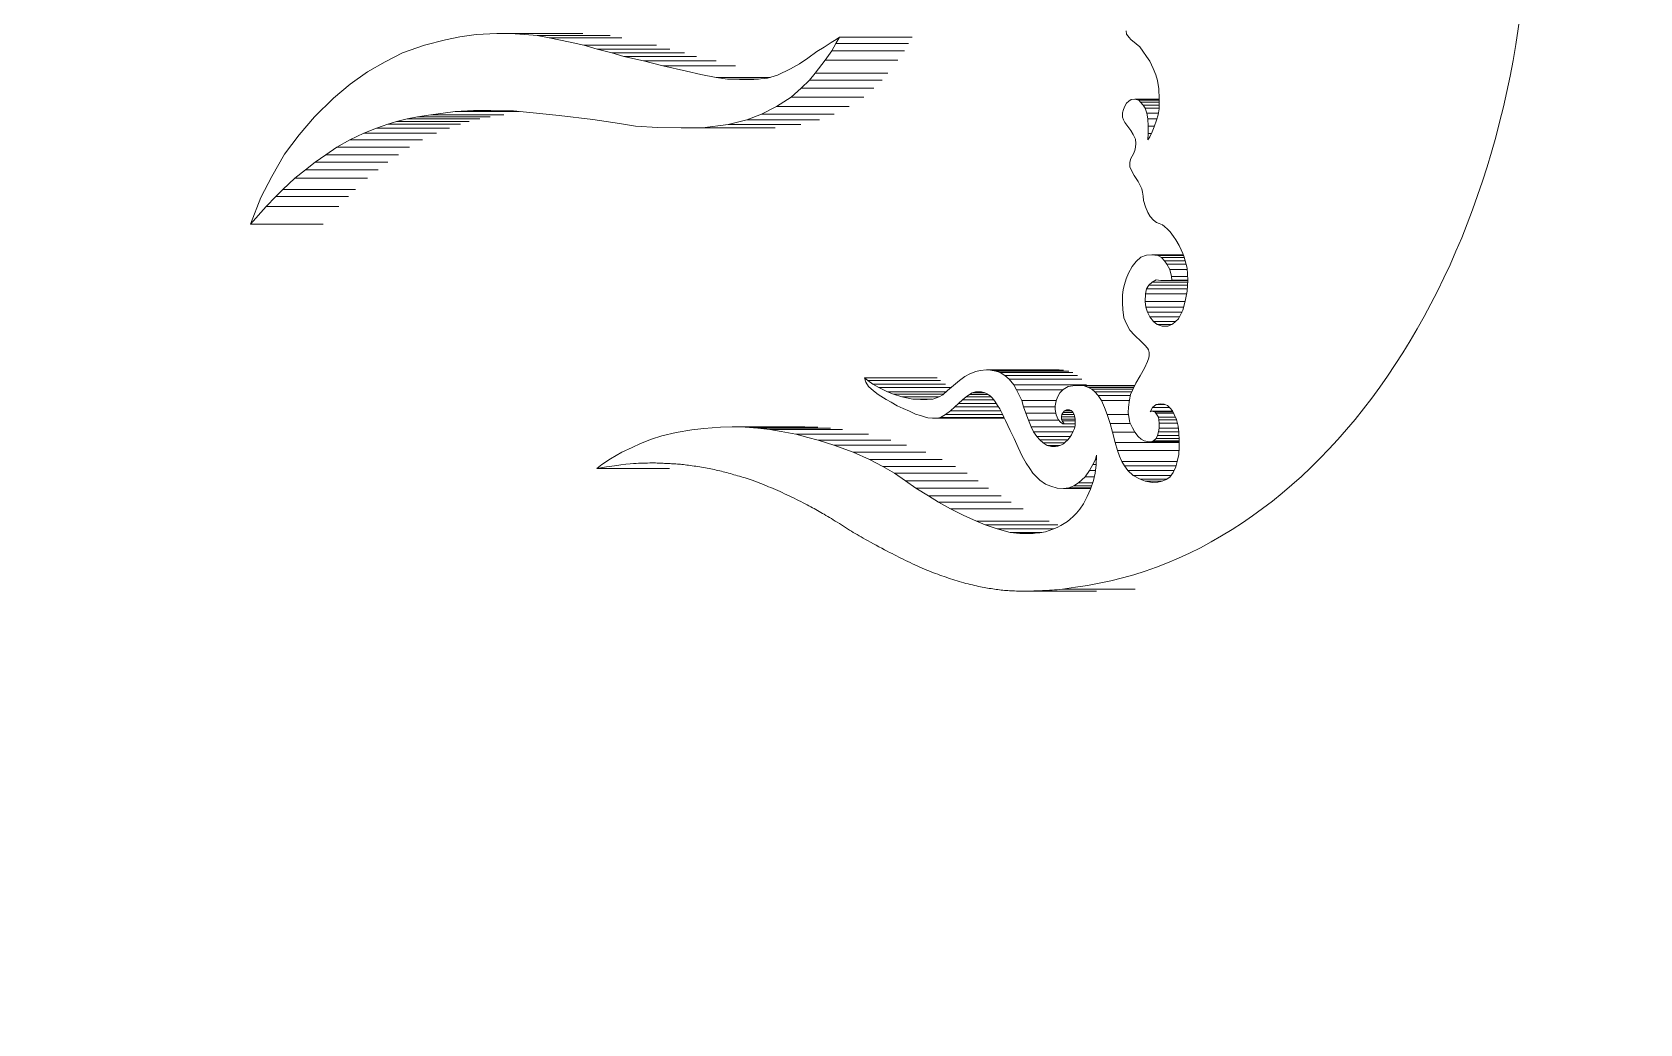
# Model space of a CAD drawing. Header units: inches. Extents: x 20 to 536, y 8 to 344.
# Drawn here: x 234.662 to 235.639, y 128.647 to 129.25 of the extents above; entities that cross this region are included whole.
import ezdxf

# ---------------------------------------------------------------- set-up
doc = ezdxf.new("R2010")
doc.units = ezdxf.units.IN
doc.header["$LTSCALE"] = 16
doc.header["$MEASUREMENT"] = 0
doc.layers.add('Visible (ANSI)', color=7, linetype='Continuous', lineweight=50)

msp = doc.modelspace()

# ---------------------------------------------------------------- linework, layer by layer
at = {"layer": 'Visible (ANSI)', "linetype": 'Continuous', "lineweight": 18}
for p, q in [((235.326903, 129.248446), (235.326812, 129.250397)), ((234.886814, 129.236943), (234.900237, 129.241606)), ((234.900237, 129.241606), (234.912893, 129.244876)), ((234.912893, 129.244876), (234.921616, 129.246663)), ((234.921616, 129.246663), (234.931596, 129.248072)), ((234.931596, 129.248072), (234.944032, 129.248725)), ((234.944032, 129.248725), (234.9522, 129.248742)), ((234.996394, 129.248742), (234.9522, 129.248742)), ((234.9522, 129.248742), (234.961238, 129.248097)), ((234.961238, 129.248097), (234.968738, 129.247559)), ((235.012932, 129.247559), (234.968738, 129.247559)), ((234.968738, 129.247559), (234.975958, 129.2462)), ((235.020152, 129.2462), (234.975958, 129.2462)), ((234.975958, 129.2462), (234.98861, 129.243446)), ((234.98861, 129.243446), (234.997082, 129.241704)), ((235.041276, 129.241704), (234.997082, 129.241704)), ((234.997082, 129.241704), (235.00508, 129.239275)), ((235.1431, 129.240382), (235.147397, 129.243314)), ((235.147397, 129.243314), (235.150358, 129.245134)), ((235.150298, 129.242743), (235.147812, 129.238261)), ((235.152464, 129.246494), (235.150298, 129.242743)), ((235.194492, 129.242743), (235.150298, 129.242743)), ((235.150358, 129.245134), (235.152464, 129.246494)), ((235.196658, 129.246494), (235.152464, 129.246494)), ((235.327714, 129.24733), (235.326903, 129.248446)), ((235.328524, 129.246317), (235.327714, 129.24733)), ((235.329682, 129.245101), (235.328524, 129.246317)), ((235.332885, 129.242526), (235.329682, 129.245101)), ((235.335013, 129.240677), (235.332885, 129.242526)), ((235.336996, 129.238034), (235.335013, 129.240677)), ((234.865453, 129.225513), (234.876131, 129.231503)), ((234.876131, 129.231503), (234.886814, 129.236943)), ((235.049274, 129.239275), (235.00508, 129.239275)), ((235.00508, 129.239275), (235.014037, 129.236999)), ((235.058231, 129.236999), (235.014037, 129.236999)), ((235.014037, 129.236999), (235.02136, 129.234828)), ((235.065555, 129.234828), (235.02136, 129.234828)), ((235.02136, 129.234828), (235.033259, 129.232076)), ((235.077453, 129.232076), (235.033259, 129.232076)), ((235.033259, 129.232076), (235.04501, 129.229038)), ((235.128085, 129.230324), (235.133241, 129.233815)), ((235.133241, 129.233815), (235.138705, 129.237721)), ((235.143845, 129.232506), (235.137694, 129.224544)), ((235.138705, 129.237721), (235.1431, 129.240382)), ((235.147812, 129.238261), (235.143845, 129.232506)), ((235.188039, 129.232506), (235.143845, 129.232506)), ((235.192006, 129.238261), (235.147812, 129.238261)), ((235.339106, 129.234874), (235.336996, 129.238034)), ((235.341093, 129.231885), (235.339106, 129.234874)), ((235.343215, 129.227429), (235.341093, 129.231885)), ((234.854985, 129.217871), (234.865453, 129.225513)), ((235.089205, 129.229038), (235.04501, 129.229038)), ((235.04501, 129.229038), (235.059358, 129.225777)), ((235.059358, 129.225777), (235.068216, 129.223906)), ((235.068216, 129.223906), (235.077397, 129.222033)), ((235.110266, 129.222033), (235.077397, 129.222033)), ((235.077397, 129.222033), (235.084325, 129.221077)), ((235.103244, 129.221077), (235.084325, 129.221077)), ((235.084325, 129.221077), (235.09163, 129.220806)), ((235.100374, 129.220834), (235.108631, 129.221532)), ((235.108631, 129.221532), (235.114763, 129.223411)), ((235.114763, 129.223411), (235.122733, 129.227237)), ((235.122733, 129.227237), (235.128085, 129.230324)), ((235.137694, 129.224544), (235.134297, 129.220456)), ((235.181888, 129.224544), (235.137694, 129.224544)), ((235.344842, 129.223568), (235.343215, 129.227429)), ((235.345854, 129.220129), (235.344842, 129.223568)), ((234.844721, 129.209407), (234.854985, 129.217871)), ((235.09163, 129.220806), (235.100374, 129.220834)), ((235.129234, 129.215508), (235.123002, 129.210066)), ((235.134297, 129.220456), (235.129234, 129.215508)), ((235.173428, 129.215508), (235.129234, 129.215508)), ((235.178492, 129.220456), (235.134297, 129.220456)), ((235.346699, 129.215179), (235.345854, 129.220129)), ((235.34688, 129.208957), (235.346699, 129.215179)), ((234.833311, 129.198163), (234.844721, 129.209407)), ((234.929981, 129.202031), (234.918732, 129.201343)), ((234.940453, 129.201991), (234.929981, 129.202031)), ((234.954194, 129.201656), (234.940453, 129.201991)), ((234.964171, 129.200778), (234.954194, 129.201656)), ((235.114175, 129.204456), (235.10506, 129.199764)), ((235.123002, 129.210066), (235.114175, 129.204456)), ((235.158369, 129.204456), (235.114175, 129.204456)), ((235.167196, 129.210066), (235.123002, 129.210066)), ((235.324621, 129.200562), (235.325091, 129.202646)), ((235.325091, 129.202646), (235.32593, 129.204563)), ((235.32593, 129.204563), (235.327076, 129.206314)), ((235.327076, 129.206314), (235.328349, 129.207635)), ((235.328349, 129.207635), (235.32987, 129.208615)), ((235.32987, 129.208615), (235.332071, 129.208829)), ((235.346877, 129.208829), (235.332071, 129.208829)), ((235.332071, 129.208829), (235.334402, 129.208181)), ((235.346863, 129.208181), (235.334402, 129.208181)), ((235.334402, 129.208181), (235.335575, 129.207079)), ((235.34684, 129.207079), (235.335575, 129.207079)), ((235.335575, 129.207079), (235.337184, 129.205206)), ((235.346801, 129.205206), (235.337184, 129.205206)), ((235.337184, 129.205206), (235.338241, 129.203411)), ((235.346763, 129.203411), (235.338241, 129.203411)), ((235.338241, 129.203411), (235.339311, 129.200318)), ((235.346175, 129.19926), (235.346753, 129.202902)), ((235.346753, 129.202902), (235.34688, 129.208957)), ((234.82385, 129.187232), (234.833311, 129.198163)), ((234.877809, 129.193569), (234.871046, 129.191193)), ((234.883188, 129.195233), (234.877809, 129.193569)), ((234.922003, 129.193569), (234.877809, 129.193569)), ((234.889539, 129.19689), (234.883188, 129.195233)), ((234.927382, 129.195233), (234.883188, 129.195233)), ((234.89581, 129.198073), (234.889539, 129.19689)), ((234.933733, 129.19689), (234.889539, 129.19689)), ((234.904091, 129.199412), (234.89581, 129.198073)), ((234.940004, 129.198073), (234.89581, 129.198073)), ((234.911537, 129.20038), (234.904091, 129.199412)), ((234.948285, 129.199412), (234.904091, 129.199412)), ((234.918732, 129.201343), (234.911537, 129.20038)), ((234.957754, 129.201343), (234.918732, 129.201343)), ((234.982013, 129.198864), (234.964171, 129.200778)), ((235.002476, 129.196407), (234.982013, 129.198864)), ((235.018748, 129.194108), (235.002476, 129.196407)), ((235.028481, 129.192515), (235.018748, 129.194108)), ((235.041939, 129.191589), (235.028481, 129.192515)), ((235.08468, 129.193346), (235.069166, 129.191388)), ((235.096129, 129.196282), (235.08468, 129.193346)), ((235.128875, 129.193346), (235.08468, 129.193346)), ((235.10506, 129.199764), (235.096129, 129.196282)), ((235.140324, 129.196282), (235.096129, 129.196282)), ((235.149254, 129.199764), (235.10506, 129.199764)), ((235.324646, 129.197882), (235.324621, 129.200562)), ((235.325089, 129.196334), (235.324646, 129.197882)), ((235.326023, 129.194622), (235.325089, 129.196334)), ((235.327819, 129.192321), (235.326023, 129.194622)), ((235.329678, 129.189848), (235.327819, 129.192321)), ((235.346343, 129.200318), (235.339311, 129.200318)), ((235.339311, 129.200318), (235.339894, 129.19687)), ((235.34547, 129.19687), (235.339894, 129.19687)), ((235.339894, 129.19687), (235.34018, 129.19238)), ((235.34018, 129.19238), (235.340161, 129.187883)), ((235.344006, 129.19238), (235.34018, 129.19238)), ((235.342659, 129.189054), (235.343856, 129.19193)), ((235.343856, 129.19193), (235.345226, 129.196043)), ((235.345226, 129.196043), (235.346175, 129.19926)), ((234.814982, 129.175484), (234.82385, 129.187232)), ((234.854694, 129.184023), (234.846861, 129.179615)), ((234.863201, 129.188088), (234.854694, 129.184023)), ((234.898888, 129.184023), (234.854694, 129.184023)), ((234.871046, 129.191193), (234.863201, 129.188088)), ((234.907395, 129.188088), (234.863201, 129.188088)), ((234.91524, 129.191193), (234.871046, 129.191193)), ((235.056265, 129.191383), (235.041939, 129.191589)), ((235.069166, 129.191388), (235.056265, 129.191383)), ((235.100459, 129.191383), (235.056265, 129.191383)), ((235.11336, 129.191388), (235.069166, 129.191388)), ((235.331049, 129.18728), (235.329678, 129.189848)), ((235.332359, 129.184538), (235.331049, 129.18728)), ((235.332629, 129.181949), (235.332359, 129.184538)), ((235.332527, 129.179699), (235.332629, 129.181949)), ((235.340161, 129.187883), (235.339952, 129.184075)), ((235.339952, 129.184075), (235.341158, 129.186)), ((235.342084, 129.187883), (235.340161, 129.187883)), ((235.341158, 129.186), (235.342659, 129.189054)), ((234.807304, 129.161829), (234.814982, 129.175484)), ((234.84018, 129.175071), (234.833689, 129.170452)), ((234.846861, 129.179615), (234.84018, 129.175071)), ((234.884374, 129.175071), (234.84018, 129.175071)), ((234.891055, 129.179615), (234.846861, 129.179615)), ((235.329108, 129.170614), (235.329715, 129.172669)), ((235.329715, 129.172669), (235.331159, 129.175523)), ((235.331159, 129.175523), (235.332118, 129.177616)), ((235.332118, 129.177616), (235.332527, 129.179699)), ((234.827783, 129.165962), (234.821381, 129.160871)), ((234.833689, 129.170452), (234.827783, 129.165962)), ((234.871977, 129.165962), (234.827783, 129.165962)), ((234.877883, 129.170452), (234.833689, 129.170452)), ((235.328928, 129.16918), (235.329108, 129.170614)), ((235.329039, 129.167616), (235.328928, 129.16918)), ((235.329534, 129.166263), (235.329039, 129.167616)), ((235.331618, 129.162486), (235.329534, 129.166263)), ((235.334043, 129.158826), (235.331618, 129.162486)), ((234.800593, 129.149018), (234.807304, 129.161829)), ((234.813968, 129.153944), (234.809735, 129.149723)), ((234.821381, 129.160871), (234.813968, 129.153944)), ((234.858162, 129.153944), (234.813968, 129.153944)), ((234.865575, 129.160871), (234.821381, 129.160871)), ((235.335327, 129.156357), (235.334043, 129.158826)), ((235.336219, 129.154335), (235.335327, 129.156357)), ((235.336808, 129.152361), (235.336219, 129.154335)), ((234.794303, 129.132907), (234.800593, 129.149018)), ((234.803845, 129.143576), (234.794303, 129.132907)), ((234.809735, 129.149723), (234.803845, 129.143576)), ((234.84804, 129.143576), (234.803845, 129.143576)), ((234.85393, 129.149723), (234.809735, 129.149723)), ((235.33702, 129.149928), (235.336808, 129.152361)), ((235.337387, 129.147253), (235.33702, 129.149928)), ((235.338528, 129.143353), (235.337387, 129.147253)), ((235.340018, 129.140033), (235.338528, 129.143353)), ((235.341378, 129.137483), (235.340018, 129.140033)), ((235.343405, 129.135203), (235.341378, 129.137483)), ((235.345239, 129.13395), (235.343405, 129.135203)), ((235.346835, 129.133264), (235.345239, 129.13395)), ((235.348787, 129.132357), (235.346835, 129.133264)), ((234.838497, 129.132907), (234.794303, 129.132907)), ((235.350133, 129.131352), (235.348787, 129.132357)), ((235.35191, 129.12984), (235.350133, 129.131352)), ((235.353566, 129.128154), (235.35191, 129.12984)), ((235.355475, 129.125443), (235.353566, 129.128154)), ((235.356954, 129.123238), (235.355475, 129.125443)), ((235.358929, 129.119927), (235.356954, 129.123238)), ((235.335727, 129.112778), (235.339137, 129.114051)), ((235.339137, 129.114051), (235.342425, 129.114299)), ((235.361449, 129.114299), (235.342425, 129.114299)), ((235.342425, 129.114299), (235.345985, 129.113714)), ((235.361639, 129.113714), (235.345985, 129.113714)), ((235.345985, 129.113714), (235.348233, 129.112548)), ((235.36023, 129.117205), (235.358929, 129.119927)), ((235.361223, 129.114991), (235.36023, 129.117205)), ((235.361974, 129.112687), (235.361223, 129.114991)), ((235.32825, 129.103061), (235.330449, 129.107194)), ((235.330449, 129.107194), (235.332922, 129.110122)), ((235.332922, 129.110122), (235.335727, 129.112778)), ((235.362013, 129.112548), (235.348233, 129.112548)), ((235.348233, 129.112548), (235.350094, 129.11063)), ((235.362543, 129.11063), (235.350094, 129.11063)), ((235.350094, 129.11063), (235.351562, 129.108519)), ((235.363126, 129.108519), (235.351562, 129.108519)), ((235.351562, 129.108519), (235.353236, 129.105389)), ((235.363863, 129.105389), (235.353236, 129.105389)), ((235.353236, 129.105389), (235.354366, 129.101109)), ((235.363812, 129.106036), (235.361974, 129.112687)), ((235.364365, 129.098904), (235.363812, 129.106036)), ((235.325052, 129.093145), (235.325814, 129.096135)), ((235.325814, 129.096135), (235.326834, 129.099594)), ((235.326834, 129.099594), (235.32825, 129.103061)), ((235.340477, 129.095675), (235.339135, 129.093589)), ((235.3425, 129.097636), (235.340477, 129.095675)), ((235.364167, 129.095675), (235.340477, 129.095675)), ((235.345015, 129.098919), (235.3425, 129.097636)), ((235.364287, 129.097636), (235.3425, 129.097636)), ((235.347934, 129.098699), (235.345015, 129.098919)), ((235.348325, 129.098609), (235.347934, 129.098699)), ((235.354458, 129.098724), (235.348325, 129.098609)), ((235.364347, 129.098609), (235.348325, 129.098609)), ((235.364194, 129.101109), (235.354366, 129.101109)), ((235.354366, 129.101109), (235.354458, 129.098724)), ((235.364354, 129.098724), (235.354458, 129.098724)), ((235.363943, 129.092028), (235.364365, 129.098904)), ((235.324535, 129.084756), (235.324593, 129.089591)), ((235.324674, 129.08095), (235.324535, 129.084756)), ((235.324593, 129.089591), (235.325052, 129.093145)), ((235.338483, 129.090555), (235.338235, 129.085881)), ((235.362586, 129.085881), (235.338235, 129.085881)), ((235.338235, 129.085881), (235.338753, 129.082457)), ((235.339135, 129.093589), (235.338483, 129.090555)), ((235.363619, 129.090555), (235.338483, 129.090555)), ((235.364039, 129.093589), (235.339135, 129.093589)), ((235.361329, 129.080579), (235.362638, 129.086098)), ((235.362638, 129.086098), (235.363943, 129.092028)), ((235.325396, 129.075873), (235.324674, 129.08095)), ((235.326934, 129.072166), (235.325396, 129.075873)), ((235.361774, 129.082457), (235.338753, 129.082457)), ((235.338753, 129.082457), (235.339753, 129.079454)), ((235.36074, 129.079454), (235.339753, 129.079454)), ((235.339753, 129.079454), (235.34124, 129.07646)), ((235.359175, 129.07646), (235.34124, 129.07646)), ((235.34124, 129.07646), (235.343308, 129.073614)), ((235.354891, 129.072045), (235.358555, 129.075273)), ((235.358555, 129.075273), (235.361329, 129.080579)), ((235.329043, 129.06847), (235.326934, 129.072166)), ((235.331819, 129.065372), (235.329043, 129.06847)), ((235.336058, 129.061395), (235.331819, 129.065372)), ((235.356672, 129.073614), (235.343308, 129.073614)), ((235.343308, 129.073614), (235.345657, 129.071872)), ((235.354514, 129.071872), (235.345657, 129.071872)), ((235.345657, 129.071872), (235.348681, 129.07083)), ((235.352244, 129.07083), (235.348681, 129.07083)), ((235.348681, 129.07083), (235.352084, 129.070757)), ((235.352084, 129.070757), (235.354891, 129.072045)), ((235.338047, 129.059381), (235.336058, 129.061395)), ((235.339724, 129.057435), (235.338047, 129.059381)), ((235.340408, 129.056422), (235.339724, 129.057435)), ((235.340734, 129.054817), (235.340408, 129.056422)), ((235.340803, 129.052914), (235.340734, 129.054817)), ((235.335337, 129.040602), (235.337865, 129.04522)), ((235.337865, 129.04522), (235.339695, 129.04945)), ((235.339695, 129.04945), (235.340505, 129.05159)), ((235.340505, 129.05159), (235.340803, 129.052914)), ((235.168557, 129.036743), (235.167721, 129.039334)), ((235.211915, 129.039334), (235.167721, 129.039334)), ((235.167721, 129.039334), (235.169767, 129.037758)), ((235.170184, 129.034214), (235.168557, 129.036743)), ((235.213961, 129.037758), (235.169767, 129.037758)), ((235.169767, 129.037758), (235.172835, 129.035662)), ((235.217029, 129.035662), (235.172835, 129.035662)), ((235.172835, 129.035662), (235.176411, 129.033486)), ((235.221789, 129.034866), (235.225445, 129.037716)), ((235.225445, 129.037716), (235.228597, 129.040197)), ((235.228597, 129.040197), (235.23182, 129.041782)), ((235.23182, 129.041782), (235.235443, 129.043373)), ((235.235443, 129.043373), (235.238104, 129.043961)), ((235.238104, 129.043961), (235.241848, 129.044211)), ((235.286042, 129.044211), (235.241848, 129.044211)), ((235.241848, 129.044211), (235.244389, 129.044079)), ((235.288583, 129.044079), (235.244389, 129.044079)), ((235.244389, 129.044079), (235.247633, 129.043512)), ((235.291827, 129.043512), (235.247633, 129.043512)), ((235.247633, 129.043512), (235.250117, 129.042661)), ((235.294311, 129.042661), (235.250117, 129.042661)), ((235.250117, 129.042661), (235.252991, 129.040831)), ((235.297185, 129.040831), (235.252991, 129.040831)), ((235.252991, 129.040831), (235.255552, 129.038547)), ((235.299747, 129.038547), (235.255552, 129.038547)), ((235.255552, 129.038547), (235.258378, 129.035101)), ((235.330851, 129.032432), (235.332559, 129.036097)), ((235.332559, 129.036097), (235.335337, 129.040602)), ((235.173135, 129.03161), (235.170184, 129.034214)), ((235.17605, 129.029203), (235.173135, 129.03161)), ((235.180781, 129.026338), (235.17605, 129.029203)), ((235.2202, 129.033486), (235.176411, 129.033486)), ((235.176411, 129.033486), (235.181656, 129.030976)), ((235.183793, 129.024671), (235.180781, 129.026338)), ((235.21735, 129.030976), (235.181656, 129.030976)), ((235.181656, 129.030976), (235.185289, 129.029429)), ((235.215652, 129.029429), (235.185289, 129.029429)), ((235.185289, 129.029429), (235.190447, 129.027821)), ((235.212889, 129.027821), (235.190447, 129.027821)), ((235.190447, 129.027821), (235.196999, 129.026509)), ((235.208742, 129.026509), (235.196999, 129.026509)), ((235.196999, 129.026509), (235.201785, 129.026239)), ((235.205843, 129.026239), (235.201785, 129.026239)), ((235.201785, 129.026239), (235.205658, 129.026221)), ((235.205658, 129.026221), (235.209274, 129.026558)), ((235.209274, 129.026558), (235.213071, 129.027885)), ((235.213071, 129.027885), (235.215282, 129.029093)), ((235.215282, 129.029093), (235.218199, 129.031749)), ((235.218199, 129.031749), (235.221789, 129.034866)), ((235.227333, 129.025962), (235.224915, 129.02375)), ((235.229579, 129.027924), (235.227333, 129.025962)), ((235.246258, 129.025962), (235.227333, 129.025962)), ((235.23153, 129.029402), (235.229579, 129.027924)), ((235.244627, 129.027924), (235.229579, 129.027924)), ((235.233159, 129.03027), (235.23153, 129.029402)), ((235.242572, 129.029402), (235.23153, 129.029402)), ((235.235105, 129.030848), (235.233159, 129.03027)), ((235.240986, 129.03027), (235.233159, 129.03027)), ((235.236986, 129.030981), (235.235105, 129.030848)), ((235.238758, 129.030848), (235.235105, 129.030848)), ((235.238659, 129.030865), (235.236986, 129.030981)), ((235.240439, 129.030554), (235.238659, 129.030865)), ((235.242085, 129.029698), (235.240439, 129.030554)), ((235.244134, 129.028453), (235.242085, 129.029698)), ((235.24526, 129.027244), (235.244134, 129.028453)), ((235.246847, 129.025206), (235.24526, 129.027244)), ((235.302573, 129.035101), (235.258378, 129.035101)), ((235.258378, 129.035101), (235.260143, 129.032228)), ((235.28833, 129.032228), (235.260143, 129.032228)), ((235.260143, 129.032228), (235.261762, 129.028849)), ((235.261762, 129.028849), (235.263317, 129.025559)), ((235.284226, 129.025559), (235.263317, 129.025559)), ((235.263317, 129.025559), (235.264368, 129.021811)), ((235.284189, 129.025459), (235.285041, 129.027739)), ((235.285041, 129.027739), (235.286547, 129.030237)), ((235.286547, 129.030237), (235.288421, 129.03233)), ((235.288421, 129.03233), (235.291609, 129.034139)), ((235.291609, 129.034139), (235.295828, 129.034733)), ((235.331923, 129.034733), (235.295828, 129.034733)), ((235.295828, 129.034733), (235.301219, 129.034525)), ((235.331827, 129.034525), (235.301219, 129.034525)), ((235.301219, 129.034525), (235.30385, 129.033545)), ((235.33137, 129.033545), (235.30385, 129.033545)), ((235.30385, 129.033545), (235.3059, 129.032452)), ((235.330861, 129.032452), (235.3059, 129.032452)), ((235.3059, 129.032452), (235.307736, 129.03084)), ((235.330136, 129.03084), (235.307736, 129.03084)), ((235.307736, 129.03084), (235.309723, 129.028613)), ((235.329302, 129.028613), (235.309723, 129.028613)), ((235.309723, 129.028613), (235.311864, 129.025566)), ((235.32866, 129.025566), (235.311864, 129.025566)), ((235.311864, 129.025566), (235.313578, 129.021379)), ((235.328149, 129.021521), (235.328719, 129.026032)), ((235.328719, 129.026032), (235.32947, 129.029359)), ((235.32947, 129.029359), (235.330851, 129.032432)), ((235.18762, 129.022457), (235.183793, 129.024671)), ((235.191225, 129.020801), (235.18762, 129.022457)), ((235.194969, 129.019099), (235.191225, 129.020801)), ((235.198608, 129.017444), (235.194969, 129.019099)), ((235.201694, 129.016468), (235.198608, 129.017444)), ((235.204106, 129.015627), (235.201694, 129.016468)), ((235.21702, 129.0171), (235.21383, 129.015415)), ((235.219938, 129.019374), (235.21702, 129.0171)), ((235.251689, 129.0171), (235.21702, 129.0171)), ((235.222529, 129.021786), (235.219938, 129.019374)), ((235.250581, 129.019374), (235.219938, 129.019374)), ((235.224915, 129.02375), (235.222529, 129.021786)), ((235.249158, 129.021786), (235.222529, 129.021786)), ((235.247825, 129.02375), (235.224915, 129.02375)), ((235.248579, 129.022629), (235.246847, 129.025206)), ((235.25, 129.020562), (235.248579, 129.022629)), ((235.251385, 129.017732), (235.25, 129.020562)), ((235.252416, 129.015586), (235.251385, 129.017732)), ((235.283673, 129.021811), (235.264368, 129.021811)), ((235.264368, 129.021811), (235.265737, 129.017979)), ((235.283943, 129.017979), (235.265737, 129.017979)), ((235.265737, 129.017979), (235.267366, 129.013614)), ((235.283583, 129.020097), (235.283707, 129.022466)), ((235.284123, 129.016917), (235.283583, 129.020097)), ((235.283707, 129.022466), (235.284189, 129.025459)), ((235.285387, 129.014162), (235.284123, 129.016917)), ((235.287484, 129.015793), (235.287458, 129.014335)), ((235.287749, 129.017144), (235.287484, 129.015793)), ((235.295595, 129.015793), (235.287484, 129.015793)), ((235.288491, 129.018447), (235.287749, 129.017144)), ((235.295118, 129.017144), (235.287749, 129.017144)), ((235.289355, 129.019417), (235.288491, 129.018447)), ((235.294432, 129.018447), (235.288491, 129.018447)), ((235.29058, 129.019944), (235.289355, 129.019417)), ((235.293441, 129.019417), (235.289355, 129.019417)), ((235.292167, 129.019974), (235.29058, 129.019944)), ((235.29224, 129.019944), (235.29058, 129.019944)), ((235.293362, 129.019492), (235.292167, 129.019974)), ((235.294403, 129.018502), (235.293362, 129.019492)), ((235.29509, 129.017225), (235.294403, 129.018502)), ((235.29566, 129.01561), (235.29509, 129.017225)), ((235.313578, 129.021379), (235.315315, 129.017155)), ((235.328221, 129.017155), (235.315315, 129.017155)), ((235.315315, 129.017155), (235.317042, 129.011631)), ((235.328095, 129.018462), (235.328149, 129.021521)), ((235.328367, 129.015639), (235.328095, 129.018462)), ((235.342727, 129.021488), (235.341452, 129.018795)), ((235.341452, 129.018795), (235.342266, 129.019098)), ((235.355119, 129.019098), (235.342266, 129.019098)), ((235.342266, 129.019098), (235.343287, 129.01906)), ((235.345046, 129.023273), (235.342727, 129.021488)), ((235.353074, 129.021488), (235.342727, 129.021488)), ((235.355137, 129.01906), (235.343287, 129.01906)), ((235.343287, 129.01906), (235.344189, 129.01873)), ((235.35529, 129.01873), (235.344189, 129.01873)), ((235.344189, 129.01873), (235.34485, 129.017877)), ((235.355688, 129.017877), (235.34485, 129.017877)), ((235.34485, 129.017877), (235.345555, 129.016736)), ((235.347377, 129.023684), (235.345046, 129.023273)), ((235.350329, 129.023273), (235.345046, 129.023273)), ((235.345555, 129.016736), (235.346343, 129.015424)), ((235.349909, 129.023456), (235.347377, 129.023684)), ((235.351929, 129.022577), (235.349909, 129.023456)), ((235.353631, 129.020959), (235.351929, 129.022577)), ((235.355008, 129.019335), (235.353631, 129.020959)), ((235.356067, 129.017063), (235.355008, 129.019335)), ((235.357327, 129.014154), (235.356067, 129.017063)), ((235.044466, 129.004091), (235.053107, 129.006177)), ((235.053107, 129.006177), (235.06263, 129.007731)), ((235.06263, 129.007731), (235.06992, 129.008555)), ((235.06992, 129.008555), (235.08018, 129.009432)), ((235.08018, 129.009432), (235.087185, 129.009563)), ((235.13138, 129.009563), (235.087185, 129.009563)), ((235.087185, 129.009563), (235.095166, 129.009438)), ((235.13936, 129.009438), (235.095166, 129.009438)), ((235.095166, 129.009438), (235.102859, 129.008894)), ((235.147053, 129.008894), (235.102859, 129.008894)), ((235.102859, 129.008894), (235.110167, 129.007931)), ((235.154361, 129.007931), (235.110167, 129.007931)), ((235.110167, 129.007931), (235.116989, 129.006821)), ((235.116989, 129.006821), (235.125912, 129.005184)), ((235.206166, 129.015173), (235.204106, 129.015627)), ((235.208922, 129.01488), (235.206166, 129.015173)), ((235.211813, 129.014984), (235.208922, 129.01488)), ((235.252727, 129.01488), (235.208922, 129.01488)), ((235.21383, 129.015415), (235.211813, 129.014984)), ((235.252681, 129.014984), (235.211813, 129.014984)), ((235.252491, 129.015415), (235.21383, 129.015415)), ((235.253341, 129.013486), (235.252416, 129.015586)), ((235.256262, 129.007462), (235.253341, 129.013486)), ((235.258593, 129.002543), (235.256262, 129.007462)), ((235.285832, 129.013614), (235.267366, 129.013614)), ((235.267366, 129.013614), (235.268926, 129.009696)), ((235.295583, 129.009696), (235.268926, 129.009696)), ((235.268926, 129.009696), (235.270415, 129.006674)), ((235.294491, 129.006674), (235.270415, 129.006674)), ((235.270415, 129.006674), (235.272474, 129.003752)), ((235.286787, 129.012439), (235.285387, 129.014162)), ((235.288252, 129.011541), (235.286787, 129.012439)), ((235.295769, 129.014335), (235.287458, 129.014335)), ((235.287458, 129.014335), (235.287905, 129.013222)), ((235.295819, 129.013222), (235.287905, 129.013222)), ((235.287905, 129.013222), (235.289119, 129.011555)), ((235.288323, 129.01154), (235.288252, 129.011541)), ((235.289119, 129.011555), (235.288323, 129.01154)), ((235.295815, 129.01154), (235.288323, 129.01154)), ((235.295816, 129.011555), (235.289119, 129.011555)), ((235.29354, 129.004749), (235.29463, 129.006956)), ((235.29463, 129.006956), (235.295368, 129.008708)), ((235.295368, 129.008708), (235.295748, 129.010453)), ((235.295794, 129.014042), (235.29566, 129.01561)), ((235.295748, 129.010453), (235.295851, 129.012137)), ((235.295851, 129.012137), (235.295794, 129.014042)), ((235.329341, 129.011631), (235.317042, 129.011631)), ((235.317042, 129.011631), (235.318476, 129.006307)), ((235.332201, 129.006307), (235.318476, 129.006307)), ((235.318476, 129.006307), (235.320008, 129.000045)), ((235.329053, 129.012229), (235.328367, 129.015639)), ((235.330594, 129.009027), (235.329053, 129.012229)), ((235.332129, 129.006401), (235.330594, 129.009027)), ((235.334156, 129.003727), (235.332129, 129.006401)), ((235.346427, 129.00654), (235.345752, 129.004392)), ((235.356777, 129.015424), (235.346343, 129.015424)), ((235.346343, 129.015424), (235.346684, 129.013988)), ((235.346774, 129.008739), (235.346427, 129.00654)), ((235.358819, 129.00654), (235.346427, 129.00654)), ((235.357369, 129.013988), (235.346684, 129.013988)), ((235.346684, 129.013988), (235.346908, 129.0118)), ((235.346908, 129.0118), (235.346774, 129.008739)), ((235.358525, 129.008739), (235.346774, 129.008739)), ((235.35792, 129.0118), (235.346908, 129.0118)), ((235.358338, 129.01014), (235.357327, 129.014154)), ((235.358826, 129.006483), (235.358338, 129.01014)), ((235.359071, 129.001171), (235.358826, 129.006483)), ((235.020035, 128.994284), (235.026333, 128.997151)), ((235.026333, 128.997151), (235.031565, 128.999587)), ((235.031565, 128.999587), (235.038257, 129.002049)), ((235.038257, 129.002049), (235.044466, 129.004091)), ((235.170106, 129.005184), (235.125912, 129.005184)), ((235.125912, 129.005184), (235.133132, 129.003119)), ((235.133132, 129.003119), (235.139473, 129.00145)), ((235.183667, 129.00145), (235.139473, 129.00145)), ((235.139473, 129.00145), (235.148941, 128.998465)), ((235.193135, 128.998465), (235.148941, 128.998465)), ((235.148941, 128.998465), (235.160852, 128.994288)), ((235.261043, 128.996996), (235.258593, 129.002543)), ((235.263606, 128.991903), (235.261043, 128.996996)), ((235.292807, 129.003752), (235.272474, 129.003752)), ((235.272474, 129.003752), (235.274207, 129.001721)), ((235.291192, 129.001721), (235.274207, 129.001721)), ((235.274207, 129.001721), (235.276362, 128.999886)), ((235.289301, 128.999886), (235.276362, 128.999886)), ((235.276362, 128.999886), (235.278719, 128.998248)), ((235.286513, 128.998248), (235.278719, 128.998248)), ((235.278719, 128.998248), (235.281303, 128.997735)), ((235.283847, 128.997735), (235.281303, 128.997735)), ((235.281303, 128.997735), (235.28301, 128.997655)), ((235.28301, 128.997655), (235.285191, 128.997864)), ((235.285191, 128.997864), (235.287051, 128.998404)), ((235.287051, 128.998404), (235.288749, 128.999333)), ((235.288749, 128.999333), (235.289889, 129.000475)), ((235.289889, 129.000475), (235.291108, 129.00162)), ((235.291108, 129.00162), (235.292286, 129.003043)), ((235.292286, 129.003043), (235.29354, 129.004749)), ((235.359064, 129.000045), (235.320008, 129.000045)), ((235.320008, 129.000045), (235.321415, 128.995305)), ((235.335849, 129.002245), (235.334156, 129.003727)), ((235.337697, 129.001126), (235.335849, 129.002245)), ((235.339662, 129.000643), (235.337697, 129.001126)), ((235.341745, 129.000625), (235.339662, 129.000643)), ((235.343455, 129.001118), (235.341745, 129.000625)), ((235.359067, 129.000625), (235.341745, 129.000625)), ((235.344953, 129.002589), (235.343455, 129.001118)), ((235.35907, 129.001118), (235.343455, 129.001118)), ((235.345752, 129.004392), (235.344953, 129.002589)), ((235.359005, 129.002589), (235.344953, 129.002589)), ((235.358923, 129.004392), (235.345752, 129.004392)), ((235.358758, 128.99288), (235.359044, 128.997046)), ((235.359044, 128.997046), (235.359071, 129.001171)), ((235.005014, 128.984362), (235.008008, 128.986756)), ((235.008008, 128.986756), (235.01323, 128.990291)), ((235.01323, 128.990291), (235.020035, 128.994284)), ((235.019506, 128.986482), (235.01563, 128.985956)), ((235.02262, 128.986863), (235.019506, 128.986482)), ((235.025115, 128.987127), (235.02262, 128.986863)), ((235.027136, 128.9873), (235.025115, 128.987127)), ((235.028826, 128.987409), (235.027136, 128.9873)), ((235.03033, 128.987482), (235.028826, 128.987409)), ((235.031767, 128.98754), (235.03033, 128.987482)), ((235.03316, 128.987589), (235.031767, 128.98754)), ((235.034508, 128.987627), (235.03316, 128.987589)), ((235.035808, 128.987656), (235.034508, 128.987627)), ((235.03706, 128.987675), (235.035808, 128.987656)), ((235.038262, 128.987684), (235.03706, 128.987675)), ((235.039412, 128.987683), (235.038262, 128.987684)), ((235.040508, 128.987672), (235.039412, 128.987683)), ((235.041551, 128.987652), (235.040508, 128.987672)), ((235.042545, 128.987623), (235.041551, 128.987652)), ((235.043498, 128.987587), (235.042545, 128.987623)), ((235.044415, 128.987546), (235.043498, 128.987587)), ((235.045303, 128.987501), (235.044415, 128.987546)), ((235.04617, 128.987455), (235.045303, 128.987501)), ((235.047021, 128.987408), (235.04617, 128.987455)), ((235.047864, 128.987363), (235.047021, 128.987408)), ((235.048703, 128.98732), (235.047864, 128.987363)), ((235.049544, 128.987278), (235.048703, 128.98732)), ((235.050389, 128.987235), (235.049544, 128.987278)), ((235.051242, 128.98719), (235.050389, 128.987235)), ((235.052105, 128.987141), (235.051242, 128.98719)), ((235.052982, 128.987085), (235.052105, 128.987141)), ((235.053876, 128.987022), (235.052982, 128.987085)), ((235.05479, 128.986949), (235.053876, 128.987022)), ((235.055727, 128.986865), (235.05479, 128.986949)), ((235.056688, 128.986769), (235.055727, 128.986865)), ((235.057671, 128.986663), (235.056688, 128.986769)), ((235.058677, 128.986546), (235.057671, 128.986663)), ((235.059705, 128.986419), (235.058677, 128.986546)), ((235.060755, 128.986283), (235.059705, 128.986419)), ((235.205046, 128.994288), (235.160852, 128.994288)), ((235.160852, 128.994288), (235.170661, 128.989758)), ((235.214855, 128.989758), (235.170661, 128.989758)), ((235.170661, 128.989758), (235.178778, 128.985511)), ((235.266044, 128.987538), (235.263606, 128.991903)), ((235.268138, 128.984269), (235.266044, 128.987538)), ((235.306513, 128.986756), (235.304438, 128.98318)), ((235.308065, 128.989825), (235.306513, 128.986756)), ((235.308512, 128.986756), (235.306513, 128.986756)), ((235.307866, 128.981498), (235.308505, 128.986495)), ((235.308656, 128.992442), (235.308065, 128.989825)), ((235.308589, 128.989825), (235.308065, 128.989825)), ((235.308505, 128.986495), (235.308656, 128.992442)), ((235.358925, 128.995305), (235.321415, 128.995305)), ((235.321415, 128.995305), (235.32281, 128.991848)), ((235.32281, 128.991848), (235.324204, 128.988483)), ((235.357871, 128.988483), (235.324204, 128.988483)), ((235.324204, 128.988483), (235.325784, 128.985946)), ((235.357013, 128.985331), (235.357891, 128.988555)), ((235.357891, 128.988555), (235.358758, 128.99288)), ((235.010848, 128.985258), (235.005014, 128.984362)), ((235.049208, 128.984362), (235.005014, 128.984362)), ((235.01563, 128.985956), (235.010848, 128.985258)), ((235.061827, 128.986137), (235.060755, 128.986283)), ((235.062921, 128.985982), (235.061827, 128.986137)), ((235.064035, 128.985819), (235.062921, 128.985982)), ((235.065166, 128.985648), (235.064035, 128.985819)), ((235.066309, 128.985469), (235.065166, 128.985648)), ((235.067458, 128.985284), (235.066309, 128.985469)), ((235.06861, 128.985093), (235.067458, 128.985284)), ((235.069759, 128.984897), (235.06861, 128.985093)), ((235.0709, 128.984696), (235.069759, 128.984897)), ((235.07203, 128.984491), (235.0709, 128.984696)), ((235.073143, 128.984282), (235.07203, 128.984491)), ((235.074243, 128.984069), (235.073143, 128.984282)), ((235.075331, 128.983851), (235.074243, 128.984069)), ((235.07641, 128.983626), (235.075331, 128.983851)), ((235.077482, 128.983393), (235.07641, 128.983626)), ((235.078551, 128.983152), (235.077482, 128.983393)), ((235.079619, 128.982901), (235.078551, 128.983152)), ((235.080689, 128.982639), (235.079619, 128.982901)), ((235.081763, 128.982366), (235.080689, 128.982639)), ((235.082841, 128.982082), (235.081763, 128.982366)), ((235.083924, 128.98179), (235.082841, 128.982082)), ((235.085012, 128.981489), (235.083924, 128.98179)), ((235.086106, 128.981184), (235.085012, 128.981489)), ((235.087205, 128.980873), (235.086106, 128.981184)), ((235.08831, 128.98056), (235.087205, 128.980873)), ((235.089421, 128.980246), (235.08831, 128.98056)), ((235.090539, 128.97993), (235.089421, 128.980246)), ((235.091666, 128.979611), (235.090539, 128.97993)), ((235.092805, 128.979285), (235.091666, 128.979611)), ((235.093958, 128.978948), (235.092805, 128.979285)), ((235.095128, 128.978596), (235.093958, 128.978948)), ((235.096318, 128.978226), (235.095128, 128.978596)), ((235.097531, 128.977834), (235.096318, 128.978226)), ((235.098769, 128.977416), (235.097531, 128.977834)), ((235.100033, 128.97697), (235.098769, 128.977416)), ((235.101322, 128.976497), (235.100033, 128.97697)), ((235.222972, 128.985511), (235.178778, 128.985511)), ((235.178778, 128.985511), (235.185822, 128.981518)), ((235.230016, 128.981518), (235.185822, 128.981518)), ((235.185822, 128.981518), (235.192678, 128.976834)), ((235.236872, 128.976834), (235.192678, 128.976834)), ((235.192678, 128.976834), (235.19885, 128.972412)), ((235.270115, 128.98147), (235.268138, 128.984269)), ((235.274331, 128.977176), (235.270115, 128.98147)), ((235.277799, 128.974858), (235.274331, 128.977176)), ((235.301796, 128.979283), (235.297819, 128.975543)), ((235.304438, 128.98318), (235.301796, 128.979283)), ((235.307399, 128.979283), (235.301796, 128.979283)), ((235.308081, 128.98318), (235.304438, 128.98318)), ((235.305118, 128.971786), (235.306927, 128.977049)), ((235.306927, 128.977049), (235.307866, 128.981498)), ((235.35718, 128.985946), (235.325784, 128.985946)), ((235.325784, 128.985946), (235.327693, 128.983048)), ((235.35598, 128.983048), (235.327693, 128.983048)), ((235.327693, 128.983048), (235.331048, 128.979987)), ((235.354031, 128.979987), (235.331048, 128.979987)), ((235.331048, 128.979987), (235.335221, 128.977773)), ((235.351285, 128.977773), (235.335221, 128.977773)), ((235.335221, 128.977773), (235.338281, 128.976548)), ((235.348726, 128.97656), (235.35118, 128.977706)), ((235.35118, 128.977706), (235.353373, 128.979122)), ((235.353373, 128.979122), (235.355424, 128.981818)), ((235.355424, 128.981818), (235.357013, 128.985331)), ((235.102633, 128.976), (235.101322, 128.976497)), ((235.103962, 128.975483), (235.102633, 128.976)), ((235.105306, 128.974949), (235.103962, 128.975483)), ((235.106661, 128.974399), (235.105306, 128.974949)), ((235.108026, 128.973838), (235.106661, 128.974399)), ((235.109395, 128.973268), (235.108026, 128.973838)), ((235.110768, 128.972691), (235.109395, 128.973268)), ((235.112144, 128.972106), (235.110768, 128.972691)), ((235.113524, 128.971513), (235.112144, 128.972106)), ((235.11491, 128.970909), (235.113524, 128.971513)), ((235.116303, 128.970292), (235.11491, 128.970909)), ((235.117705, 128.969661), (235.116303, 128.970292)), ((235.119116, 128.969015), (235.117705, 128.969661)), ((235.120537, 128.968352), (235.119116, 128.969015)), ((235.121968, 128.967672), (235.120537, 128.968352)), ((235.123402, 128.966978), (235.121968, 128.967672)), ((235.12483, 128.966277), (235.123402, 128.966978)), ((235.243044, 128.972412), (235.19885, 128.972412)), ((235.19885, 128.972412), (235.206629, 128.967716)), ((235.250823, 128.967716), (235.206629, 128.967716)), ((235.206629, 128.967716), (235.212602, 128.96384)), ((235.281062, 128.973492), (235.277799, 128.974858)), ((235.284761, 128.972444), (235.281062, 128.973492)), ((235.288629, 128.972082), (235.284761, 128.972444)), ((235.29183, 128.972638), (235.288629, 128.972082)), ((235.30522, 128.972082), (235.288629, 128.972082)), ((235.295025, 128.973753), (235.29183, 128.972638)), ((235.305411, 128.972638), (235.29183, 128.972638)), ((235.297819, 128.975543), (235.295025, 128.973753)), ((235.305795, 128.973753), (235.295025, 128.973753)), ((235.30641, 128.975543), (235.297819, 128.975543)), ((235.300859, 128.962872), (235.303162, 128.967348)), ((235.303162, 128.967348), (235.305118, 128.971786)), ((235.348673, 128.976548), (235.338281, 128.976548)), ((235.338281, 128.976548), (235.342504, 128.975893)), ((235.342504, 128.975893), (235.346136, 128.975961)), ((235.346136, 128.975961), (235.348726, 128.97656)), ((235.126242, 128.965574), (235.12483, 128.966277)), ((235.12763, 128.964876), (235.126242, 128.965574)), ((235.128984, 128.964187), (235.12763, 128.964876)), ((235.130296, 128.963513), (235.128984, 128.964187)), ((235.131556, 128.962861), (235.130296, 128.963513)), ((235.132759, 128.962234), (235.131556, 128.962861)), ((235.133909, 128.961629), (235.132759, 128.962234)), ((235.135015, 128.961042), (235.133909, 128.961629)), ((235.136084, 128.960468), (235.135015, 128.961042)), ((235.137125, 128.959903), (235.136084, 128.960468)), ((235.138147, 128.959343), (235.137125, 128.959903)), ((235.139156, 128.958782), (235.138147, 128.959343)), ((235.140162, 128.958218), (235.139156, 128.958782)), ((235.141171, 128.957644), (235.140162, 128.958218)), ((235.142189, 128.957059), (235.141171, 128.957644)), ((235.14322, 128.956459), (235.142189, 128.957059)), ((235.256796, 128.96384), (235.212602, 128.96384)), ((235.212602, 128.96384), (235.220036, 128.959717)), ((235.26423, 128.959717), (235.220036, 128.959717)), ((235.220036, 128.959717), (235.227759, 128.956012)), ((235.294599, 128.955148), (235.296646, 128.957148)), ((235.296646, 128.957148), (235.298688, 128.959674)), ((235.298688, 128.959674), (235.300859, 128.962872)), ((235.144267, 128.955841), (235.14322, 128.956459)), ((235.145337, 128.955203), (235.144267, 128.955841)), ((235.146432, 128.954541), (235.145337, 128.955203)), ((235.147556, 128.953853), (235.146432, 128.954541)), ((235.148716, 128.953136), (235.147556, 128.953853)), ((235.149911, 128.952388), (235.148716, 128.953136)), ((235.151135, 128.951616), (235.149911, 128.952388)), ((235.152378, 128.950828), (235.151135, 128.951616)), ((235.153631, 128.950031), (235.152378, 128.950828)), ((235.154884, 128.949235), (235.153631, 128.950031)), ((235.156128, 128.948447), (235.154884, 128.949235)), ((235.157352, 128.947675), (235.156128, 128.948447)), ((235.158547, 128.946927), (235.157352, 128.947675)), ((235.227759, 128.956012), (235.23581, 128.952292)), ((235.280004, 128.952292), (235.23581, 128.952292)), ((235.23581, 128.952292), (235.241122, 128.950072)), ((235.285316, 128.950072), (235.241122, 128.950072)), ((235.241122, 128.950072), (235.248444, 128.947545)), ((235.28253, 128.947545), (235.248444, 128.947545)), ((235.248444, 128.947545), (235.25625, 128.945371)), ((235.277647, 128.945739), (235.282156, 128.947381)), ((235.282156, 128.947381), (235.28473, 128.948504)), ((235.28473, 128.948504), (235.287058, 128.949641)), ((235.287058, 128.949641), (235.289051, 128.950827)), ((235.289051, 128.950827), (235.291097, 128.952166)), ((235.291097, 128.952166), (235.292719, 128.953486)), ((235.292719, 128.953486), (235.294599, 128.955148)), ((235.159708, 128.946208), (235.158547, 128.946927)), ((235.16085, 128.945511), (235.159708, 128.946208)), ((235.16199, 128.944825), (235.16085, 128.945511)), ((235.163147, 128.94414), (235.16199, 128.944825)), ((235.164339, 128.943444), (235.163147, 128.94414)), ((235.165585, 128.942729), (235.164339, 128.943444)), ((235.166904, 128.941981), (235.165585, 128.942729)), ((235.168313, 128.941193), (235.166904, 128.941981)), ((235.169825, 128.940355), (235.168313, 128.941193)), ((235.171422, 128.939479), (235.169825, 128.940355)), ((235.17308, 128.938575), (235.171422, 128.939479)), ((235.174774, 128.937658), (235.17308, 128.938575)), ((235.176482, 128.936739), (235.174774, 128.937658)), ((235.275469, 128.945371), (235.25625, 128.945371)), ((235.25625, 128.945371), (235.26209, 128.944895)), ((235.270157, 128.944895), (235.26209, 128.944895)), ((235.26209, 128.944895), (235.268857, 128.944807)), ((235.268857, 128.944807), (235.274328, 128.945178)), ((235.274328, 128.945178), (235.277647, 128.945739)), ((235.178178, 128.935832), (235.176482, 128.936739)), ((235.179839, 128.934949), (235.178178, 128.935832)), ((235.181439, 128.934103), (235.179839, 128.934949)), ((235.182963, 128.933304), (235.181439, 128.934103)), ((235.184418, 128.932546), (235.182963, 128.933304)), ((235.18582, 128.931823), (235.184418, 128.932546)), ((235.187183, 128.931127), (235.18582, 128.931823)), ((235.188524, 128.93045), (235.187183, 128.931127)), ((235.189857, 128.929784), (235.188524, 128.93045)), ((235.191198, 128.929123), (235.189857, 128.929784)), ((235.192562, 128.928458), (235.191198, 128.929123)), ((235.193961, 128.927784), (235.192562, 128.928458)), ((235.195389, 128.927104), (235.193961, 128.927784)), ((235.196838, 128.926422), (235.195389, 128.927104)), ((235.1983, 128.925745), (235.196838, 128.926422)), ((235.199766, 128.925076), (235.1983, 128.925745)), ((235.201228, 128.924422), (235.199766, 128.925076)), ((235.202677, 128.923787), (235.201228, 128.924422)), ((235.204104, 128.923176), (235.202677, 128.923787)), ((235.205504, 128.922594), (235.204104, 128.923176)), ((235.206877, 128.922037), (235.205504, 128.922594)), ((235.208229, 128.921504), (235.206877, 128.922037)), ((235.209562, 128.920991), (235.208229, 128.921504)), ((235.210882, 128.920495), (235.209562, 128.920991)), ((235.212191, 128.920012), (235.210882, 128.920495)), ((235.213494, 128.919541), (235.212191, 128.920012)), ((235.214794, 128.919077), (235.213494, 128.919541)), ((235.216096, 128.918618), (235.214794, 128.919077)), ((235.217401, 128.918164), (235.216096, 128.918618)), ((235.218709, 128.917717), (235.217401, 128.918164)), ((235.220021, 128.917278), (235.218709, 128.917717)), ((235.221339, 128.916847), (235.220021, 128.917278)), ((235.222662, 128.916426), (235.221339, 128.916847)), ((235.223993, 128.916015), (235.222662, 128.916426)), ((235.225331, 128.915616), (235.223993, 128.916015)), ((235.226677, 128.91523), (235.225331, 128.915616)), ((235.228026, 128.914857), (235.226677, 128.91523)), ((235.22937, 128.914498), (235.228026, 128.914857)), ((235.230704, 128.914154), (235.22937, 128.914498)), ((235.232022, 128.913826), (235.230704, 128.914154)), ((235.233318, 128.913514), (235.232022, 128.913826)), ((235.234584, 128.91322), (235.233318, 128.913514)), ((235.235816, 128.912943), (235.234584, 128.91322)), ((235.237007, 128.912685), (235.235816, 128.912943)), ((235.238163, 128.912444), (235.237007, 128.912685)), ((235.239286, 128.912218), (235.238163, 128.912444)), ((235.240383, 128.912007), (235.239286, 128.912218)), ((235.241458, 128.91181), (235.240383, 128.912007)), ((235.242517, 128.911623), (235.241458, 128.91181)), ((235.243563, 128.911447), (235.242517, 128.911623)), ((235.244602, 128.91128), (235.243563, 128.911447)), ((235.245639, 128.91112), (235.244602, 128.91128)), ((235.246673, 128.910968), (235.245639, 128.91112)), ((235.247704, 128.910824), (235.246673, 128.910968)), ((235.248732, 128.910688), (235.247704, 128.910824)), ((235.249757, 128.910561), (235.248732, 128.910688)), ((235.250778, 128.910444), (235.249757, 128.910561)), ((235.251796, 128.910336), (235.250778, 128.910444)), ((235.25281, 128.910237), (235.251796, 128.910336)), ((235.25382, 128.910149), (235.25281, 128.910237)), ((235.25483, 128.910071), (235.25382, 128.910149)), ((235.255844, 128.910002), (235.25483, 128.910071)), ((235.256866, 128.909943), (235.255844, 128.910002)), ((235.2579, 128.909893), (235.256866, 128.909943)), ((235.258951, 128.909852), (235.2579, 128.909893)), ((235.260022, 128.909819), (235.258951, 128.909852)), ((235.261117, 128.909794), (235.260022, 128.909819)), ((235.26224, 128.909777), (235.261117, 128.909794)), ((235.263389, 128.909768), (235.26224, 128.909777)), ((235.264563, 128.909766), (235.263389, 128.909768)), ((235.26576, 128.909772), (235.264563, 128.909766)), ((235.308757, 128.909766), (235.264563, 128.909766)), ((235.266978, 128.909784), (235.26576, 128.909772)), ((235.268214, 128.909803), (235.266978, 128.909784)), ((235.269468, 128.909829), (235.268214, 128.909803)), ((235.270736, 128.909861), (235.269468, 128.909829)), ((235.272019, 128.9099), (235.270736, 128.909861)), ((235.273318, 128.909946), (235.272019, 128.9099)), ((235.274639, 128.909999), (235.273318, 128.909946)), ((235.275983, 128.910061), (235.274639, 128.909999)), ((235.277356, 128.910133), (235.275983, 128.910061)), ((235.278762, 128.910215), (235.277356, 128.910133)), ((235.280203, 128.910307), (235.278762, 128.910215)), ((235.281685, 128.910412), (235.280203, 128.910307)), ((235.283208, 128.910529), (235.281685, 128.910412)), ((235.284769, 128.910659), (235.283208, 128.910529)), ((235.28636, 128.910802), (235.284769, 128.910659)), ((235.287975, 128.910959), (235.28636, 128.910802)), ((235.296031, 128.912154), (235.287975, 128.910959)), ((235.332169, 128.910959), (235.287975, 128.910959))]:
    msp.add_line(p, q, dxfattribs=at)
for centre, major_axis, start_param, end_param in [((235.267955, 129.339734), (0, 0.42942), 3.2341876, 6.1529824), ((232.852951, 126.445125), (0, 2.8125), 3.6175293, 7.0657892), ((232.808756, 126.445125), (0, 2.625), 3.1490573, 6.8473643), ((232.985533, 126.445125), (0, 2.8125), 3.6175293, 6.2831853), ((232.852951, 126.445125), (0, 2.625), 3.1415927, 6.2831853)]:
    msp.add_ellipse(centre, major_axis=major_axis, ratio=0.7071068, start_param=start_param, end_param=end_param, dxfattribs=at)
msp.add_ellipse((236.962959, 126.445125), major_axis=(0, 2.3125), ratio=0.7071068, dxfattribs=at)

doc.saveas('drawing.dxf')
